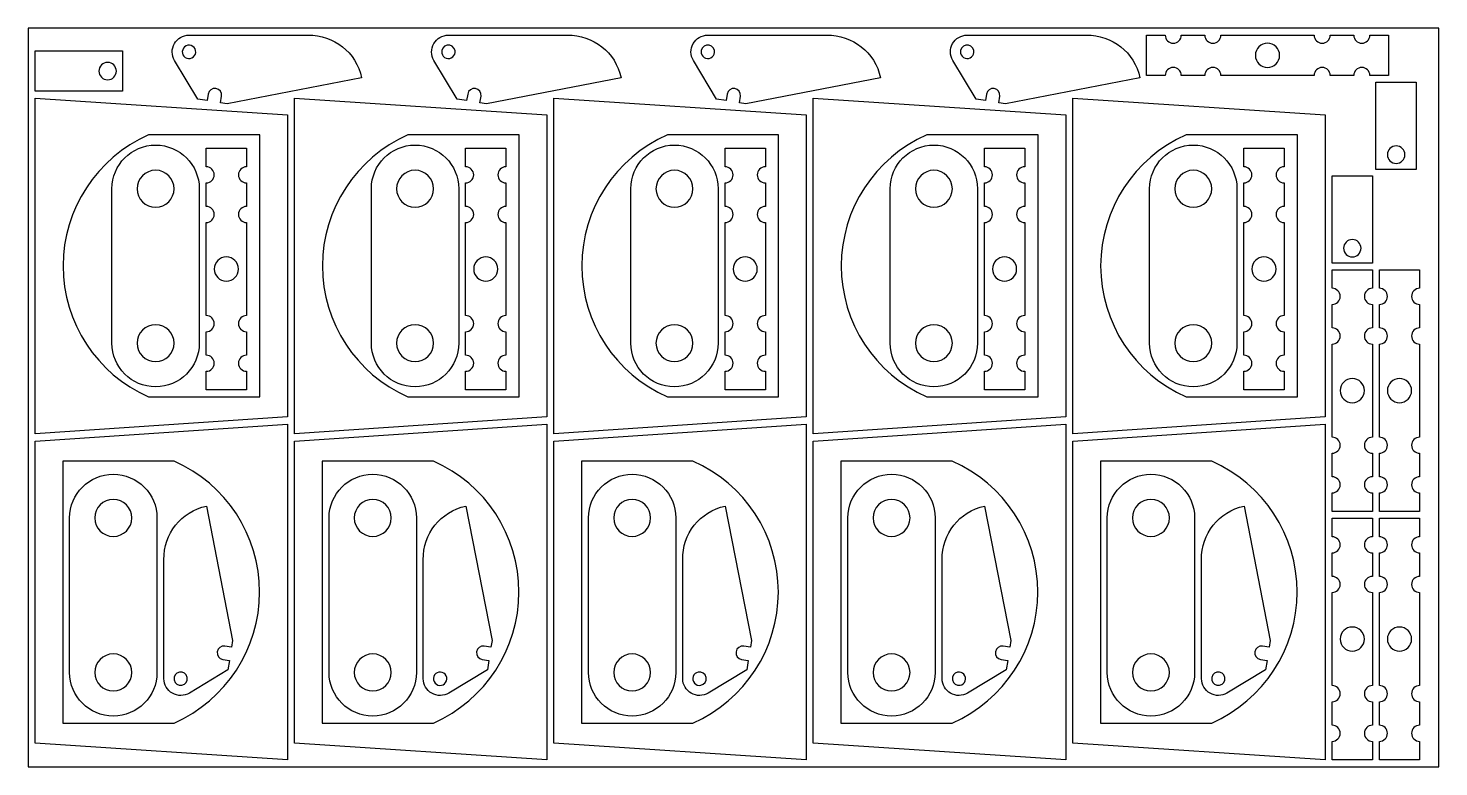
# Model space of a CAD drawing. Header units: metres. Extents: x 0 to 2100, y 0 to 1100.
import ezdxf

# ---------------------------------------------------------------- set-up
doc = ezdxf.new("R2010")
doc.units = ezdxf.units.M

msp = doc.modelspace()

# ---------------------------------------------------------------- linework, layer by layer
for points in [[(0, 0), (2100, 0), (2100, 1100), (0, 1100)], [(140.2, 1006.1), (10.2, 1006.1), (10.2, 1066.1), (140.2, 1066.1)], [(2006.5, 889.5), (2006.5, 1019.5), (2066.5, 1019.5), (2066.5, 889.5)], [(386.1, 971), (386.1, 521), (10.2, 496), (10.2, 996)], [(772.2, 971), (772.2, 521), (396.4, 496), (396.4, 996)], [(1158.4, 971), (1158.4, 521), (782.6, 496), (782.6, 996)], [(1544.6, 971), (1544.6, 521), (1168.8, 496), (1168.8, 996)], [(1930.8, 971), (1930.8, 521), (1555, 496), (1555, 996)], [(1941.2, 750.3), (1941.2, 880.3), (2001.2, 880.3), (2001.2, 750.3)], [(10.2, 35.2), (10.2, 485.2), (386.1, 510.2), (386.1, 10.2)], [(396.4, 35.2), (396.4, 485.2), (772.2, 510.2), (772.2, 10.2)], [(782.6, 35.2), (782.6, 485.2), (1158.4, 510.2), (1158.4, 10.2)], [(1168.8, 35.2), (1168.8, 485.2), (1544.6, 510.2), (1544.6, 10.2)], [(1555, 35.2), (1555, 485.2), (1930.8, 510.2), (1930.8, 10.2)]]:
    msp.add_lwpolyline(points, close=True)
for points in [[(416.5, 1089.7, -0.359942), (496.4, 1026.3), (296.2, 987.4), (286.3, 988.9), (287.9, 998.8, 1), (268.1, 1001.9), (266.6, 992.1), (252.5, 994.3), (217.9, 1051.8, -0.583183), (239.4, 1089.7)], [(229.6, 1062.8, 1), (249.2, 1066.6, 1)], [(802.7, 1089.7, -0.359942), (882.6, 1026.3), (682.4, 987.4), (672.5, 988.9), (674.1, 998.8, 1), (654.3, 1001.9), (652.7, 992.1), (638.7, 994.3), (604.1, 1051.8, -0.583183), (625.6, 1089.7)], [(615.7, 1062.8, 1), (635.4, 1066.6, 1)], [(1188.9, 1089.7, -0.359942), (1268.8, 1026.3), (1068.5, 987.4), (1058.7, 988.9), (1060.3, 998.8, 1), (1040.5, 1001.9), (1038.9, 992.1), (1024.9, 994.3), (990.3, 1051.8, -0.583183), (1011.7, 1089.7)], [(1001.9, 1062.8, 1), (1021.6, 1066.6, 1)], [(1575.1, 1089.7, -0.359942), (1655, 1026.3), (1454.7, 987.4), (1444.9, 988.9), (1446.4, 998.8, 1), (1426.7, 1001.9), (1425.1, 992.1), (1411.1, 994.3), (1376.5, 1051.8, -0.583183), (1397.9, 1089.7)], [(1388.1, 1062.8, 1), (1407.8, 1066.6, 1)], [(2025, 1029.6), (1997.4, 1029.6, 1), (1973.4, 1029.6), (1938.4, 1029.6, 1), (1914.4, 1029.6), (1775.7, 1029.6, 1), (1751.7, 1029.6), (1716.7, 1029.6, 1), (1692.7, 1029.6), (1665, 1029.6), (1665, 1089.6), (1692.7, 1089.6, 1), (1716.7, 1089.6), (1751.7, 1089.6, 1), (1775.7, 1089.6), (1914.4, 1089.6, 1), (1938.4, 1089.6), (1973.4, 1089.6, 1), (1997.4, 1089.6), (2025, 1089.6)], [(1863, 1059.6, 1), (1827, 1059.6, 1)], [(131.2, 1036.1, 1), (105.2, 1036.1, 1)], [(344.9, 941), (179.2, 941, 0.652835), (179.2, 551), (344.9, 551)], [(124.7, 630.9), (124.7, 860.9, -1), (254.7, 860.9), (254.7, 630.9, -1)], [(731, 941), (565.3, 941, 0.652835), (565.3, 551), (731, 551)], [(510.9, 630.9), (510.9, 860.9, -1), (640.9, 860.9), (640.9, 630.9, -1)], [(1117.2, 941), (951.5, 941, 0.652835), (951.5, 551), (1117.2, 551)], [(897.1, 630.9), (897.1, 860.9, -1), (1027.1, 860.9), (1027.1, 630.9, -1)], [(1503.4, 941), (1337.7, 941, 0.652835), (1337.7, 551), (1503.4, 551)], [(1283.3, 630.9), (1283.3, 860.9, -1), (1413.3, 860.9), (1413.3, 630.9, -1)], [(1889.6, 941), (1723.9, 941, 0.652835), (1723.9, 551), (1889.6, 551)], [(1669.5, 630.9), (1669.5, 860.9, -1), (1799.5, 860.9), (1799.5, 630.9, -1)], [(2036.5, 898.6, 1), (2036.5, 924.6, 1)], [(265, 561.3), (265, 589, 1), (265, 613), (265, 648, 1), (265, 672), (265, 810.6, 1), (265, 834.6), (265, 869.6, 1), (265, 893.6), (265, 921.3), (325, 921.3), (325, 893.6, 1), (325, 869.6), (325, 834.6, 1), (325, 810.6), (325, 672, 1), (325, 648), (325, 613, 1), (325, 589), (325, 561.3)], [(651.2, 561.3), (651.2, 589, 1), (651.2, 613), (651.2, 648, 1), (651.2, 672), (651.2, 810.6, 1), (651.2, 834.6), (651.2, 869.6, 1), (651.2, 893.6), (651.2, 921.3), (711.2, 921.3), (711.2, 893.6, 1), (711.2, 869.6), (711.2, 834.6, 1), (711.2, 810.6), (711.2, 672, 1), (711.2, 648), (711.2, 613, 1), (711.2, 589), (711.2, 561.3)], [(1037.4, 561.3), (1037.4, 589, 1), (1037.4, 613), (1037.4, 648, 1), (1037.4, 672), (1037.4, 810.6, 1), (1037.4, 834.6), (1037.4, 869.6, 1), (1037.4, 893.6), (1037.4, 921.3), (1097.4, 921.3), (1097.4, 893.6, 1), (1097.4, 869.6), (1097.4, 834.6, 1), (1097.4, 810.6), (1097.4, 672, 1), (1097.4, 648), (1097.4, 613, 1), (1097.4, 589), (1097.4, 561.3)], [(1423.5, 561.3), (1423.5, 589, 1), (1423.5, 613), (1423.5, 648, 1), (1423.5, 672), (1423.5, 810.6, 1), (1423.5, 834.6), (1423.5, 869.6, 1), (1423.5, 893.6), (1423.5, 921.3), (1483.5, 921.3), (1483.5, 893.6, 1), (1483.5, 869.6), (1483.5, 834.6, 1), (1483.5, 810.6), (1483.5, 672, 1), (1483.5, 648), (1483.5, 613, 1), (1483.5, 589), (1483.5, 561.3)], [(1809.7, 561.3), (1809.7, 589, 1), (1809.7, 613), (1809.7, 648, 1), (1809.7, 672), (1809.7, 810.6, 1), (1809.7, 834.6), (1809.7, 869.6, 1), (1809.7, 893.6), (1809.7, 921.3), (1869.7, 921.3), (1869.7, 893.6, 1), (1869.7, 869.6), (1869.7, 834.6, 1), (1869.7, 810.6), (1869.7, 672, 1), (1869.7, 648), (1869.7, 613, 1), (1869.7, 589), (1869.7, 561.3)], [(189.7, 833.4, 1), (189.7, 888.4, 1)], [(575.9, 833.4, 1), (575.9, 888.4, 1)], [(962.1, 833.4, 1), (962.1, 888.4, 1)], [(1348.3, 833.4, 1), (1348.3, 888.4, 1)], [(1734.5, 833.4, 1), (1734.5, 888.4, 1)], [(1971.2, 759.3, 1), (1971.2, 785.3, 1)], [(295, 723.3, 1), (295, 759.3, 1)], [(681.2, 723.3, 1), (681.2, 759.3, 1)], [(1067.4, 723.3, 1), (1067.4, 759.3, 1)], [(1453.5, 723.3, 1), (1453.5, 759.3, 1)], [(1839.7, 723.3, 1), (1839.7, 759.3, 1)], [(1941.2, 380.3), (1941.2, 408, 1), (1941.2, 432), (1941.2, 466.9, 1), (1941.2, 490.9), (1941.2, 629.6, 1), (1941.2, 653.6), (1941.2, 688.6, 1), (1941.2, 712.6), (1941.2, 740.3), (2001.2, 740.3), (2001.2, 712.6, 1), (2001.2, 688.6), (2001.2, 653.6, 1), (2001.2, 629.6), (2001.2, 490.9, 1), (2001.2, 466.9), (2001.2, 432, 1), (2001.2, 408), (2001.2, 380.3)], [(2011.5, 380.3), (2011.5, 408, 1), (2011.5, 432), (2011.5, 466.9, 1), (2011.5, 490.9), (2011.5, 629.6, 1), (2011.5, 653.6), (2011.5, 688.6, 1), (2011.5, 712.6), (2011.5, 740.3), (2071.5, 740.3), (2071.5, 712.6, 1), (2071.5, 688.6), (2071.5, 653.6, 1), (2071.5, 629.6), (2071.5, 490.9, 1), (2071.5, 466.9), (2071.5, 432, 1), (2071.5, 408), (2071.5, 380.3)], [(189.7, 603.4, 1), (189.7, 658.4, 1)], [(575.9, 603.4, 1), (575.9, 658.4, 1)], [(962.1, 603.4, 1), (962.1, 658.4, 1)], [(1348.3, 603.4, 1), (1348.3, 658.4, 1)], [(1734.5, 603.4, 1), (1734.5, 658.4, 1)], [(1971.2, 542.3, 1), (1971.2, 578.3, 1)], [(2041.5, 542.3, 1), (2041.5, 578.3, 1)], [(51.5, 65.2), (217.2, 65.2, 0.652835), (217.2, 455.2), (51.5, 455.2)], [(437.6, 65.2), (603.3, 65.2, 0.652835), (603.3, 455.2), (437.6, 455.2)], [(823.8, 65.2), (989.5, 65.2, 0.652835), (989.5, 455.2), (823.8, 455.2)], [(1210, 65.2), (1375.7, 65.2, 0.652835), (1375.7, 455.2), (1210, 455.2)], [(1596.2, 65.2), (1761.9, 65.2, 0.652835), (1761.9, 455.2), (1596.2, 455.2)], [(61.7, 140.6), (61.7, 370.6, -1), (191.7, 370.6), (191.7, 140.6, -1)], [(447.9, 140.6), (447.9, 370.6, -1), (577.9, 370.6), (577.9, 140.6, -1)], [(834.1, 140.6), (834.1, 370.6, -1), (964.1, 370.6), (964.1, 140.6, -1)], [(1220.3, 140.6), (1220.3, 370.6, -1), (1350.3, 370.6), (1350.3, 140.6, -1)], [(1606.5, 140.6), (1606.5, 370.6, -1), (1736.5, 370.6), (1736.5, 140.6, -1)], [(126.7, 343.1, 1), (126.7, 398.1, 1)], [(202, 308.4, -0.359942), (265.4, 388.3), (304.3, 188), (302.7, 178.2), (292.8, 179.7, 1), (289.7, 160), (299.6, 158.4), (297.4, 144.3), (239.9, 109.8, -0.583183), (202, 131.2)], [(512.9, 343.1, 1), (512.9, 398.1, 1)], [(588.2, 308.4, -0.359942), (651.6, 388.3), (690.5, 188), (688.9, 178.2), (679, 179.7, 1), (675.9, 160), (685.8, 158.4), (683.6, 144.3), (626.1, 109.8, -0.583183), (588.2, 131.2)], [(899.1, 343.1, 1), (899.1, 398.1, 1)], [(974.4, 308.4, -0.359942), (1037.7, 388.3), (1076.7, 188), (1075.1, 178.2), (1065.2, 179.7, 1), (1062.1, 160), (1072, 158.4), (1069.7, 144.3), (1012.3, 109.8, -0.583183), (974.4, 131.2)], [(1285.3, 343.1, 1), (1285.3, 398.1, 1)], [(1360.6, 308.4, -0.359942), (1423.9, 388.3), (1462.9, 188), (1461.3, 178.2), (1451.4, 179.7, 1), (1448.3, 160), (1458.2, 158.4), (1455.9, 144.3), (1398.4, 109.8, -0.583183), (1360.6, 131.2)], [(1671.5, 343.1, 1), (1671.5, 398.1, 1)], [(1746.8, 308.4, -0.359942), (1810.1, 388.3), (1849, 188), (1847.5, 178.2), (1837.6, 179.7, 1), (1834.5, 160), (1844.4, 158.4), (1842.1, 144.3), (1784.6, 109.8, -0.583183), (1746.8, 131.2)], [(1941.2, 10.2), (1941.2, 37.9, 1), (1941.2, 61.9), (1941.2, 96.9, 1), (1941.2, 120.9), (1941.2, 259.6, 1), (1941.2, 283.6), (1941.2, 318.6, 1), (1941.2, 342.6), (1941.2, 370.2), (2001.2, 370.2), (2001.2, 342.6, 1), (2001.2, 318.6), (2001.2, 283.6, 1), (2001.2, 259.6), (2001.2, 120.9, 1), (2001.2, 96.9), (2001.2, 61.9, 1), (2001.2, 37.9), (2001.2, 10.2)], [(2011.5, 10.2), (2011.5, 37.9, 1), (2011.5, 61.9), (2011.5, 96.9, 1), (2011.5, 120.9), (2011.5, 259.6, 1), (2011.5, 283.6), (2011.5, 318.6, 1), (2011.5, 342.6), (2011.5, 370.2), (2071.5, 370.2), (2071.5, 342.6, 1), (2071.5, 318.6), (2071.5, 283.6, 1), (2071.5, 259.6), (2071.5, 120.9, 1), (2071.5, 96.9), (2071.5, 61.9, 1), (2071.5, 37.9), (2071.5, 10.2)], [(1971.2, 172.2, 1), (1971.2, 208.2, 1)], [(2041.5, 172.2, 1), (2041.5, 208.2, 1)], [(126.7, 113.1, 1), (126.7, 168.1, 1)], [(512.9, 113.1, 1), (512.9, 168.1, 1)], [(899.1, 113.1, 1), (899.1, 168.1, 1)], [(1285.3, 113.1, 1), (1285.3, 168.1, 1)], [(1671.5, 113.1, 1), (1671.5, 168.1, 1)], [(228.9, 121.4, 1), (225.1, 141, 1)], [(615.1, 121.4, 1), (611.3, 141, 1)], [(1001.3, 121.4, 1), (997.5, 141, 1)], [(1387.5, 121.4, 1), (1383.7, 141, 1)], [(1773.7, 121.4, 1), (1769.8, 141, 1)]]:
    msp.add_lwpolyline(points, format="xyb", close=True)

doc.saveas('drawing.dxf')
